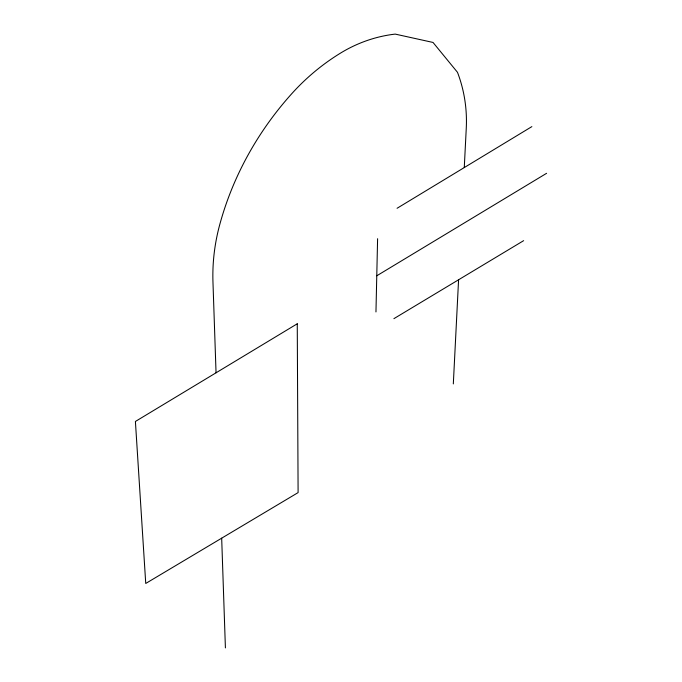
<?xml version="1.0" encoding="UTF-8"?>
<svg xmlns="http://www.w3.org/2000/svg" width="682" height="682" viewBox="0 0 682 682"><rect width="100%" height="100%" fill="white"/><g stroke="black" fill="none" stroke-linecap="round" stroke-linejoin="round"><path stroke-width="1.02" d="M375.961 311.947L377.598 238.717M453.317 383.915L458.585 279.773M464.272 167.567L466.266 128.216A137.551 132.47 -62.4 0 0 457.486 72.318L433.019 42.446L395.21 34.1A134.38 126.136 -53.6 0 0 340.327 53.222A204.515 188.59 -46.4 0 0 291.879 93.57A299.816 267.694 -43.4 0 0 219.732 224.668A201.369 185.811 -40.3 0 0 212.963 282.092L216.049 372.798M397.069 208.283L531.858 126.622M376.771 275.792L546.597 173.305M393.898 318.665L523.64 240.661M221.676 538.183L225.41 647.9M297.258 323.788L135.403 421.467L145.743 583.46L298.102 492.6L297.258 323.788"/></g></svg>
